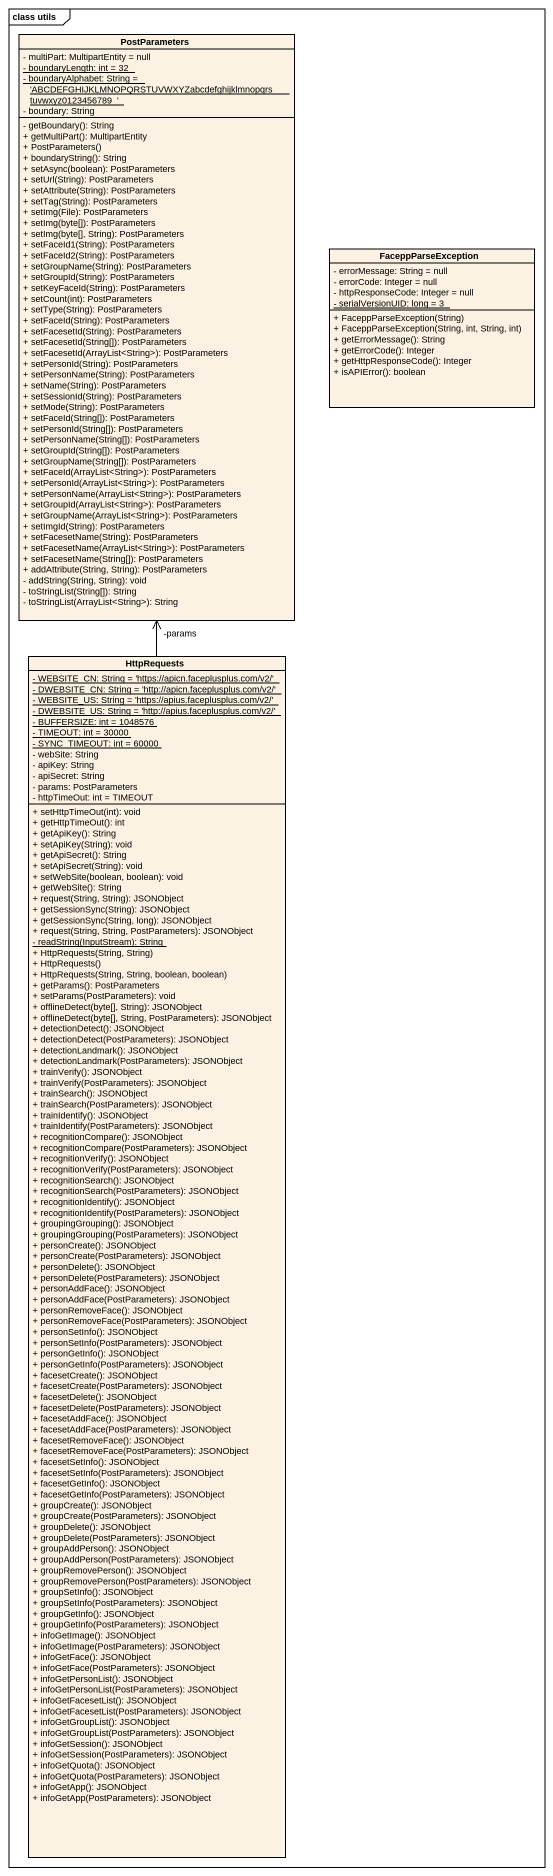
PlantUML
@startuml
mainframe class utils
hide circle
hide empty members
skinparam classAttributeIconSize 0
class PostParameters {
  - multiPart: MultipartEntity = null
  {static} - boundaryLength: int = 32
  {static} - boundaryAlphabet: String = 'ABCDEFGHIJKLMNOPQRSTUVWXYZabcdefghijklmnopqrstuvwxyz0123456789_'
  - boundary: String
  - getBoundary(): String
  + getMultiPart(): MultipartEntity
  + PostParameters()
  + boundaryString(): String
  + setAsync(boolean): PostParameters
  + setUrl(String): PostParameters
  + setAttribute(String): PostParameters
  + setTag(String): PostParameters
  + setImg(File): PostParameters
  + setImg(byte[]): PostParameters
  + setImg(byte[], String): PostParameters
  + setFaceId1(String): PostParameters
  + setFaceId2(String): PostParameters
  + setGroupName(String): PostParameters
  + setGroupId(String): PostParameters
  + setKeyFaceId(String): PostParameters
  + setCount(int): PostParameters
  + setType(String): PostParameters
  + setFaceId(String): PostParameters
  + setFacesetId(String): PostParameters
  + setFacesetId(String[]): PostParameters
  + setFacesetId(ArrayList<String>): PostParameters
  + setPersonId(String): PostParameters
  + setPersonName(String): PostParameters
  + setName(String): PostParameters
  + setSessionId(String): PostParameters
  + setMode(String): PostParameters
  + setFaceId(String[]): PostParameters
  + setPersonId(String[]): PostParameters
  + setPersonName(String[]): PostParameters
  + setGroupId(String[]): PostParameters
  + setGroupName(String[]): PostParameters
  + setFaceId(ArrayList<String>): PostParameters
  + setPersonId(ArrayList<String>): PostParameters
  + setPersonName(ArrayList<String>): PostParameters
  + setGroupId(ArrayList<String>): PostParameters
  + setGroupName(ArrayList<String>): PostParameters
  + setImgId(String): PostParameters
  + setFacesetName(String): PostParameters
  + setFacesetName(ArrayList<String>): PostParameters
  + setFacesetName(String[]): PostParameters
  + addAttribute(String, String): PostParameters
  - addString(String, String): void
  - toStringList(String[]): String
  - toStringList(ArrayList<String>): String
}
class FaceppParseException {
  - errorMessage: String = null
  - errorCode: Integer = null
  - httpResponseCode: Integer = null
  {static} - serialVersionUID: long = 3
  + FaceppParseException(String)
  + FaceppParseException(String, int, String, int)
  + getErrorMessage(): String
  + getErrorCode(): Integer
  + getHttpResponseCode(): Integer
  + isAPIError(): boolean
}
class HttpRequests {
  {static} - WEBSITE_CN: String = 'https://apicn.faceplusplus.com/v2/'
  {static} - DWEBSITE_CN: String = 'http://apicn.faceplusplus.com/v2/'
  {static} - WEBSITE_US: String = 'https://apius.faceplusplus.com/v2/'
  {static} - DWEBSITE_US: String = 'http://apius.faceplusplus.com/v2/'
  {static} - BUFFERSIZE: int = 1048576
  {static} - TIMEOUT: int = 30000
  {static} - SYNC_TIMEOUT: int = 60000
  - webSite: String
  - apiKey: String
  - apiSecret: String
  - params: PostParameters
  - httpTimeOut: int = TIMEOUT
  + setHttpTimeOut(int): void
  + getHttpTimeOut(): int
  + getApiKey(): String
  + setApiKey(String): void
  + getApiSecret(): String
  + setApiSecret(String): void
  + setWebSite(boolean, boolean): void
  + getWebSite(): String
  + request(String, String): JSONObject
  + getSessionSync(String): JSONObject
  + getSessionSync(String, long): JSONObject
  + request(String, String, PostParameters): JSONObject
  {static} - readString(InputStream): String
  + HttpRequests(String, String)
  + HttpRequests()
  + HttpRequests(String, String, boolean, boolean)
  + getParams(): PostParameters
  + setParams(PostParameters): void
  + offlineDetect(byte[], String): JSONObject
  + offlineDetect(byte[], String, PostParameters): JSONObject
  + detectionDetect(): JSONObject
  + detectionDetect(PostParameters): JSONObject
  + detectionLandmark(): JSONObject
  + detectionLandmark(PostParameters): JSONObject
  + trainVerify(): JSONObject
  + trainVerify(PostParameters): JSONObject
  + trainSearch(): JSONObject
  + trainSearch(PostParameters): JSONObject
  + trainIdentify(): JSONObject
  + trainIdentify(PostParameters): JSONObject
  + recognitionCompare(): JSONObject
  + recognitionCompare(PostParameters): JSONObject
  + recognitionVerify(): JSONObject
  + recognitionVerify(PostParameters): JSONObject
  + recognitionSearch(): JSONObject
  + recognitionSearch(PostParameters): JSONObject
  + recognitionIdentify(): JSONObject
  + recognitionIdentify(PostParameters): JSONObject
  + groupingGrouping(): JSONObject
  + groupingGrouping(PostParameters): JSONObject
  + personCreate(): JSONObject
  + personCreate(PostParameters): JSONObject
  + personDelete(): JSONObject
  + personDelete(PostParameters): JSONObject
  + personAddFace(): JSONObject
  + personAddFace(PostParameters): JSONObject
  + personRemoveFace(): JSONObject
  + personRemoveFace(PostParameters): JSONObject
  + personSetInfo(): JSONObject
  + personSetInfo(PostParameters): JSONObject
  + personGetInfo(): JSONObject
  + personGetInfo(PostParameters): JSONObject
  + facesetCreate(): JSONObject
  + facesetCreate(PostParameters): JSONObject
  + facesetDelete(): JSONObject
  + facesetDelete(PostParameters): JSONObject
  + facesetAddFace(): JSONObject
  + facesetAddFace(PostParameters): JSONObject
  + facesetRemoveFace(): JSONObject
  + facesetRemoveFace(PostParameters): JSONObject
  + facesetSetInfo(): JSONObject
  + facesetSetInfo(PostParameters): JSONObject
  + facesetGetInfo(): JSONObject
  + facesetGetInfo(PostParameters): JSONObject
  + groupCreate(): JSONObject
  + groupCreate(PostParameters): JSONObject
  + groupDelete(): JSONObject
  + groupDelete(PostParameters): JSONObject
  + groupAddPerson(): JSONObject
  + groupAddPerson(PostParameters): JSONObject
  + groupRemovePerson(): JSONObject
  + groupRemovePerson(PostParameters): JSONObject
  + groupSetInfo(): JSONObject
  + groupSetInfo(PostParameters): JSONObject
  + groupGetInfo(): JSONObject
  + groupGetInfo(PostParameters): JSONObject
  + infoGetImage(): JSONObject
  + infoGetImage(PostParameters): JSONObject
  + infoGetFace(): JSONObject
  + infoGetFace(PostParameters): JSONObject
  + infoGetPersonList(): JSONObject
  + infoGetPersonList(PostParameters): JSONObject
  + infoGetFacesetList(): JSONObject
  + infoGetFacesetList(PostParameters): JSONObject
  + infoGetGroupList(): JSONObject
  + infoGetGroupList(PostParameters): JSONObject
  + infoGetSession(): JSONObject
  + infoGetSession(PostParameters): JSONObject
  + infoGetQuota(): JSONObject
  + infoGetQuota(PostParameters): JSONObject
  + infoGetApp(): JSONObject
  + infoGetApp(PostParameters): JSONObject
}
HttpRequests -up-> "-params" PostParameters
@enduml
